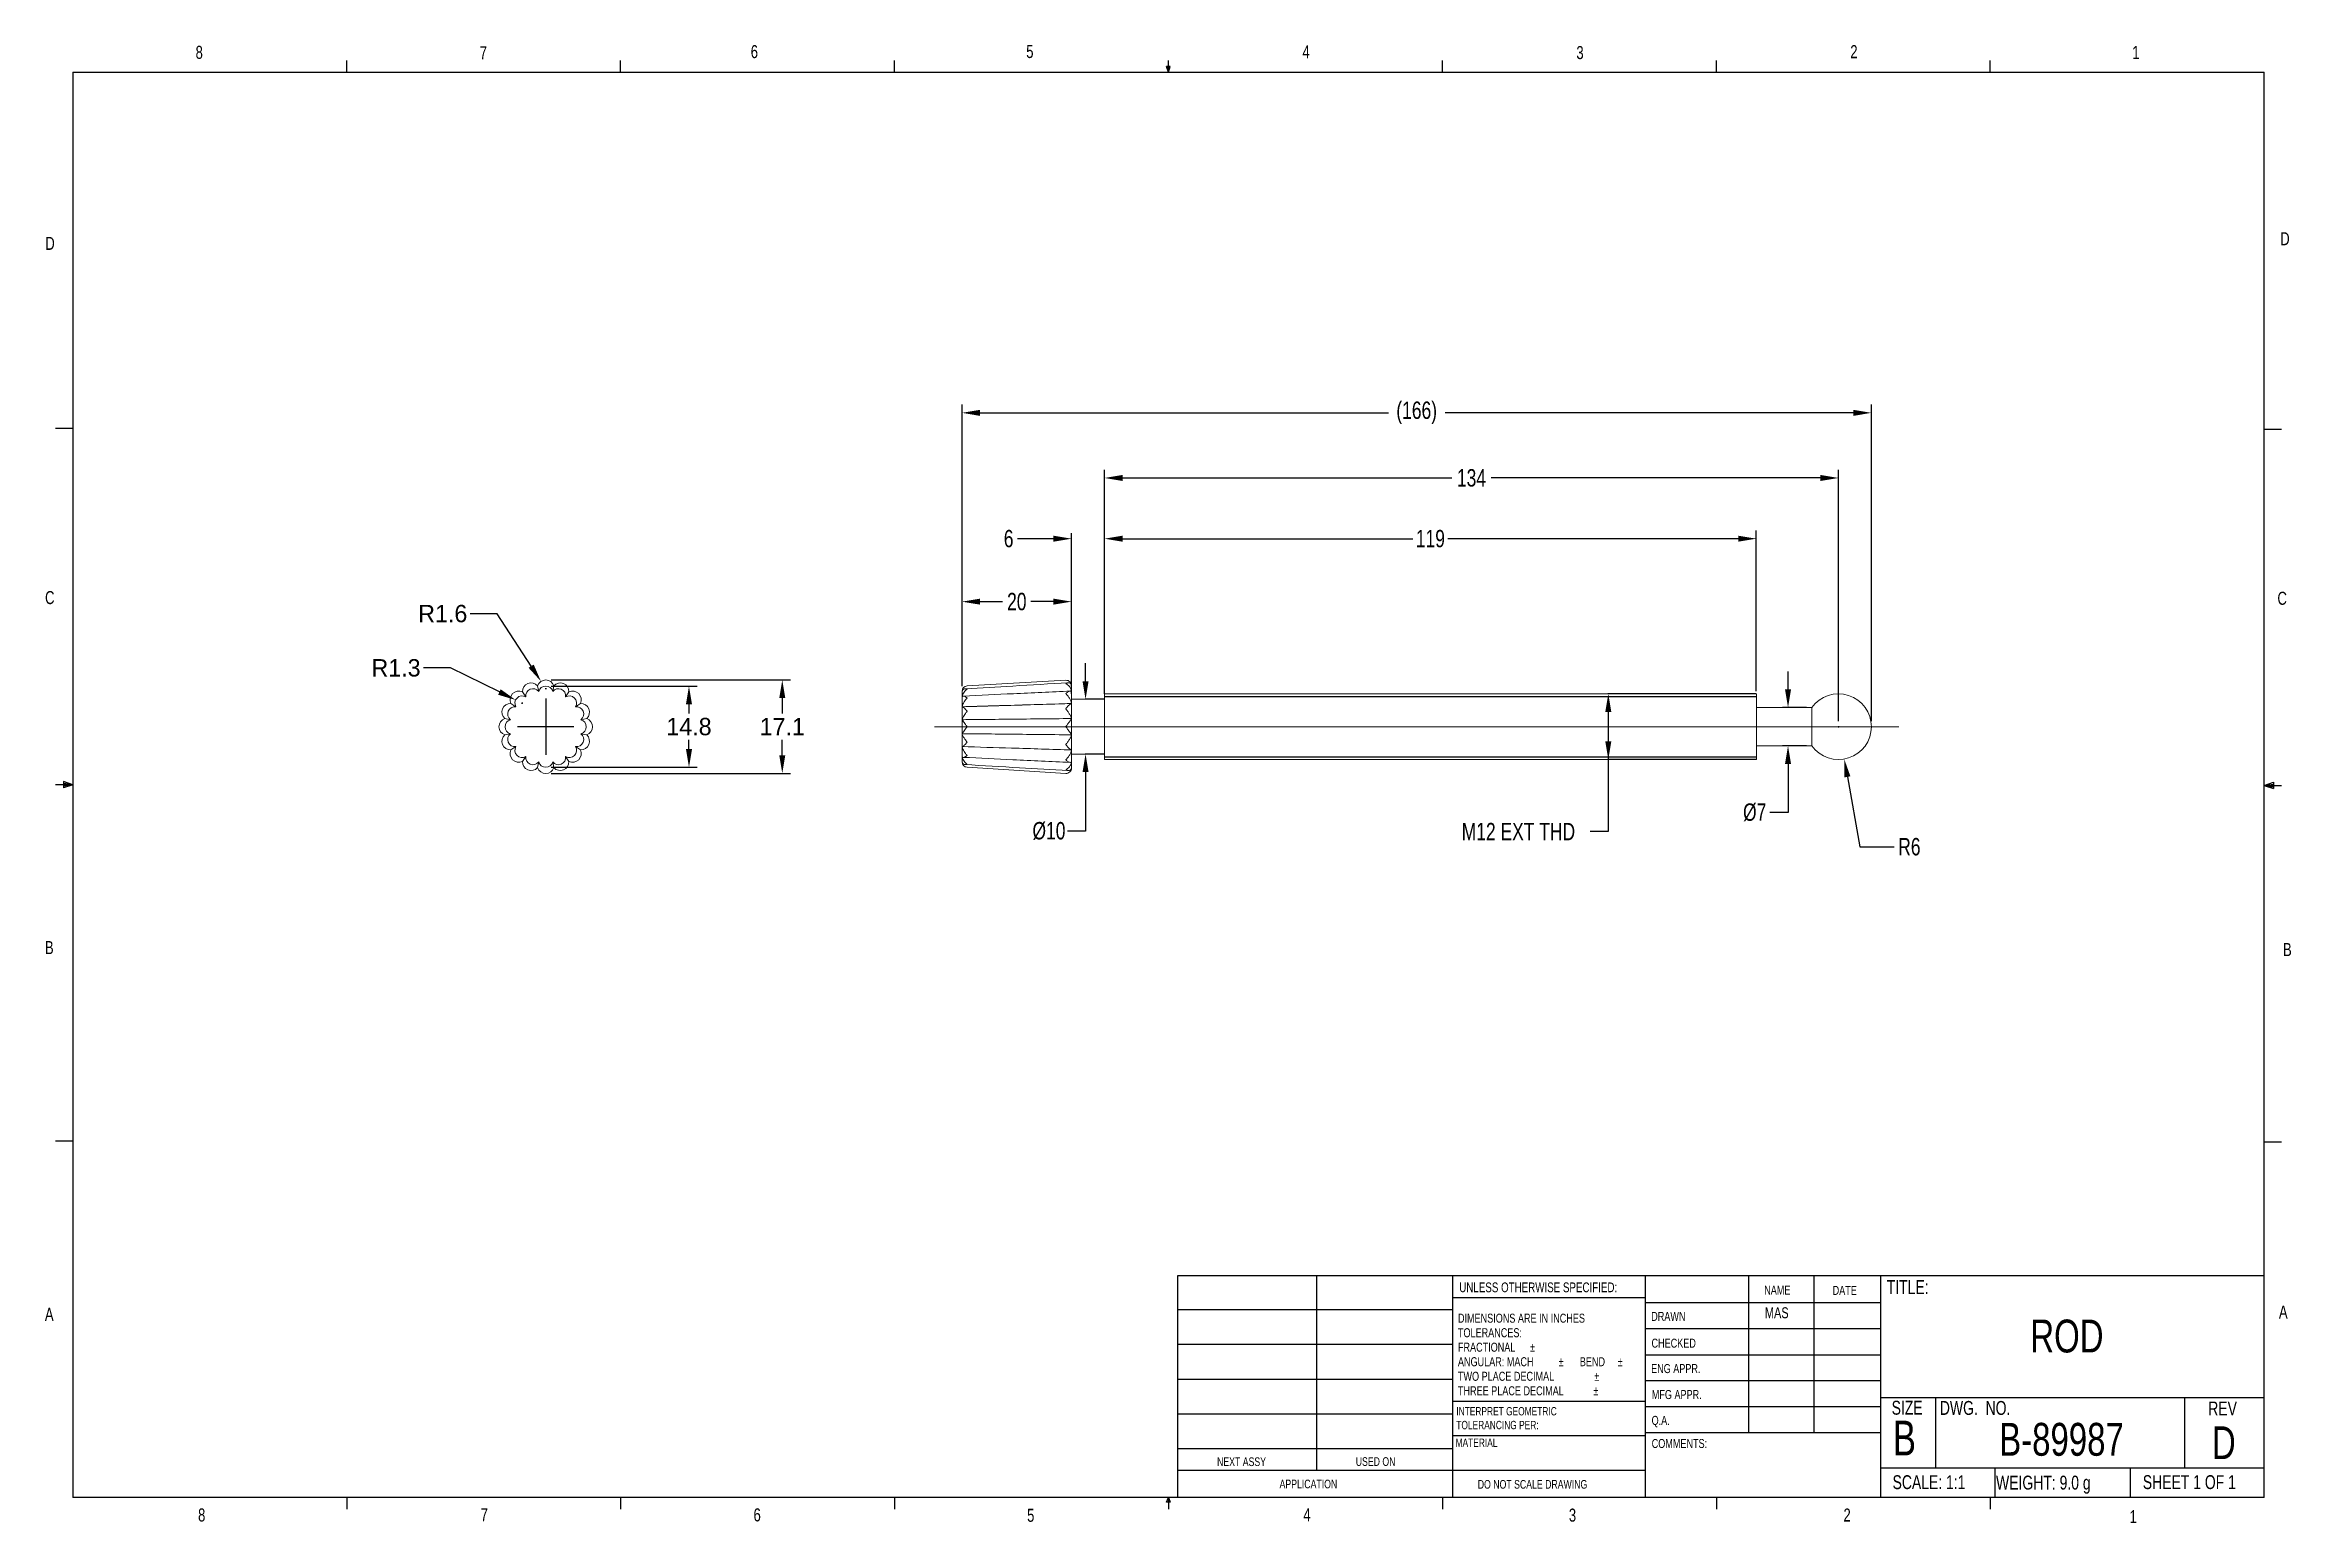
# Model space of a CAD drawing. Header units: millimetres. Extents: x 11 to 421, y 5 to 275.
import ezdxf
from ezdxf.enums import TextEntityAlignment as Align
from ezdxf.lldxf.tags import DXFTag

# ---------------------------------------------------------------- set-up
doc = ezdxf.new("R2010")
doc.units = ezdxf.units.MM
doc.header["$PDSIZE"] = -1
for name, color, linetype in [('CENTERLINE', 5, 'CENTER'), ('DIM', 2, 'Continuous'), ('TITLEBLOCK', 6, 'Continuous')]:
    doc.layers.add(name, color=color, linetype=linetype)
doc.layers.add('OBJECT', color=4, linetype='Continuous', lineweight=15)
doc.styles.add('SLDTEXTSTYLE0', font='TXT', dxfattribs={"width": 0.75})
tags = doc.linetypes.add('CENTER', pattern=[10.16, 6.35, -1.27, 1.27, -1.27]).pattern_tags.tags
tags[10:11] = [DXFTag(74, 4), DXFTag(75, 0), DXFTag(340, '0'), DXFTag(46, 1.0), DXFTag(50, 0.0), DXFTag(44, 0.0), DXFTag(45, 0.0)]
tags[8:9] = [DXFTag(74, 4), DXFTag(75, 0), DXFTag(340, '0'), DXFTag(46, 1.0), DXFTag(50, 0.0), DXFTag(44, 0.0), DXFTag(45, 0.0)]
tags[6:7] = [DXFTag(74, 4), DXFTag(75, 0), DXFTag(340, '0'), DXFTag(46, 1.0), DXFTag(50, 0.0), DXFTag(44, 0.0), DXFTag(45, 0.0)]
tags[4:5] = [DXFTag(74, 4), DXFTag(75, 0), DXFTag(340, '0'), DXFTag(46, 1.0), DXFTag(50, 0.0), DXFTag(44, 0.0), DXFTag(45, 0.0)]
tags = doc.linetypes.add('CENTERX2', pattern=[20.32, 12.7, -2.54, 2.54, -2.54]).pattern_tags.tags
tags[10:11] = [DXFTag(74, 4), DXFTag(75, 0), DXFTag(340, '0'), DXFTag(46, 1.0), DXFTag(50, 0.0), DXFTag(44, 0.0), DXFTag(45, 0.0)]
tags[8:9] = [DXFTag(74, 4), DXFTag(75, 0), DXFTag(340, '0'), DXFTag(46, 1.0), DXFTag(50, 0.0), DXFTag(44, 0.0), DXFTag(45, 0.0)]
tags[6:7] = [DXFTag(74, 4), DXFTag(75, 0), DXFTag(340, '0'), DXFTag(46, 1.0), DXFTag(50, 0.0), DXFTag(44, 0.0), DXFTag(45, 0.0)]
tags[4:5] = [DXFTag(74, 4), DXFTag(75, 0), DXFTag(340, '0'), DXFTag(46, 1.0), DXFTag(50, 0.0), DXFTag(44, 0.0), DXFTag(45, 0.0)]
tags = doc.linetypes.add('HIDDEN', pattern=[1.905, 1.27, -0.635]).pattern_tags.tags
tags[6:7] = [DXFTag(74, 4), DXFTag(75, 0), DXFTag(340, '0'), DXFTag(46, 1.0), DXFTag(50, 0.0), DXFTag(44, 0.0), DXFTag(45, 0.0)]
tags[4:5] = [DXFTag(74, 4), DXFTag(75, 0), DXFTag(340, '0'), DXFTag(46, 1.0), DXFTag(50, 0.0), DXFTag(44, 0.0), DXFTag(45, 0.0)]
doc.dimstyles.new('SLDDIMSTYLE0', dxfattribs={"dimtxt": 3.175, "dimasz": 3.302, "dimexe": 1.5, "dimexo": 1, "dimgap": 0.79375, "dimtad": 0, "dimtih": 1, "dimtoh": 1, "dimrnd": 1e-09, "dimzin": 12, "dimdsep": 46, "dimtxsty": 'SLDTEXTSTYLE0', "dimsah": 1, "dimcen": 0.09, "dimadec": 0, "dimazin": 0, "dimtfac": 1, "dimtofl": 0, "dimtmove": 0, "dimatfit": 3, "dimfxl": 1, "dimtolj": 1, "dimtzin": 12, "dimarcsym": 0})
doc.dimstyles.new('SLDDIMSTYLE2', dxfattribs={"dimtxt": 3.175, "dimasz": 3.302, "dimexe": 0, "dimexo": 0.0625, "dimgap": 0.79375, "dimtad": 0, "dimtih": 1, "dimtoh": 1, "dimrnd": 1e-09, "dimzin": 12, "dimdsep": 46, "dimtxsty": 'SLDTEXTSTYLE0', "dimsah": 1, "dimcen": 0.09, "dimadec": 0, "dimazin": 0, "dimtfac": 1, "dimtofl": 0, "dimtmove": 0, "dimatfit": 3, "dimfxl": 1, "dimtolj": 1, "dimtzin": 12, "dimarcsym": 0})

# ---------------------------------------------------------------- blocks, each defined once
blk = doc.blocks.new('TITLEBLOCK-B')
at = {"layer": 'TITLEBLOCK'}
for p, q in [((65.91, 270.31), (65.91, 272.46)), ((115.91, 270.31), (115.91, 272.46)), ((165.92, 270.31), (165.92, 272.46)), ((215.93, 270.31), (215.59, 271.37)), ((216.24, 271.37), (215.59, 271.37)), ((215.75, 271.37), (215.93, 270.31)), ((215.93, 270.31), (215.93, 272.46)), ((215.93, 270.31), (216.24, 271.37)), ((216.05, 271.37), (215.93, 270.31)), ((265.93, 270.31), (265.93, 272.46)), ((315.94, 270.31), (315.94, 272.46)), ((365.94, 270.31), (365.94, 272.46)), ((15.91, 270.31), (415.96, 270.31)), ((15.91, 270.31), (15.91, 9.96)), ((415.96, 9.96), (415.96, 270.31)), ((15.91, 205.22), (12.73, 205.22)), ((415.96, 205.11), (419.13, 205.11)), ((15.91, 140.13), (12.73, 140.13)), ((15.91, 140.13), (14.2, 140.74)), ((14.2, 140.74), (14.2, 139.56)), ((15.91, 140.13), (14.2, 140.36)), ((15.91, 140.13), (14.2, 139.56)), ((15.91, 140.13), (14.2, 139.87)), ((415.96, 140.02), (417.66, 140.63)), ((415.96, 140.02), (417.66, 140.25)), ((415.96, 140.02), (417.66, 139.45)), ((415.96, 140.02), (417.66, 139.76)), ((415.96, 140.02), (419.13, 140.02)), ((417.66, 140.63), (417.66, 139.45)), ((15.91, 75.05), (12.73, 75.05)), ((415.96, 74.94), (419.13, 74.94)), ((217.61, 50.53), (415.96, 50.53)), ((217.61, 9.96), (217.61, 50.53)), ((242.96, 50.53), (242.96, 14.94)), ((267.83, 9.96), (267.83, 50.53)), ((302.92, 50.53), (302.92, 9.96)), ((321.82, 50.33), (321.82, 21.75)), ((333.72, 50.33), (333.72, 21.75)), ((345.89, 50.53), (345.89, 9.96)), ((302.92, 46.41), (267.83, 46.41)), ((302.92, 45.57), (345.89, 45.57)), ((217.61, 44.28), (267.83, 44.28)), ((217.61, 37.93), (267.83, 37.93)), ((302.92, 40.8), (345.89, 40.8)), ((302.92, 36.04), (345.89, 36.04)), ((217.61, 31.58), (267.83, 31.58)), ((345.89, 31.28), (302.92, 31.28)), ((217.61, 25.23), (267.83, 25.23)), ((267.83, 27.52), (302.92, 27.52)), ((345.89, 26.52), (302.92, 26.52)), ((345.89, 28.24), (415.96, 28.24)), ((355.93, 28.24), (355.93, 15.37)), ((401.43, 28.24), (401.43, 15.37)), ((267.83, 21.3), (302.92, 21.3)), ((345.89, 21.75), (302.92, 21.75)), ((217.61, 18.88), (267.83, 18.88)), ((217.61, 14.94), (302.92, 14.94)), ((345.89, 15.37), (415.96, 15.37)), ((366.79, 15.37), (366.79, 9.96)), ((391.48, 15.37), (391.48, 9.96)), ((415.96, 9.96), (15.91, 9.96)), ((65.91, 9.96), (65.91, 7.8)), ((115.91, 9.96), (115.91, 7.8)), ((165.92, 9.96), (165.92, 7.8)), ((215.59, 9.08), (215.93, 9.96)), ((216.24, 9.08), (215.59, 9.08)), ((215.93, 9.96), (215.93, 7.8)), ((215.93, 9.96), (216.24, 9.08)), ((265.93, 9.96), (265.93, 7.8)), ((315.94, 9.96), (315.94, 7.8)), ((365.94, 9.96), (365.94, 7.8))]:
    blk.add_line(p, q, dxfattribs=at)
at = {"layer": 'TITLEBLOCK', "attachment_point": 1, "style": 'SLDTEXTSTYLE0'}
for s, insert, char_height in [('8', (38.33, 275.12), 2.38), ('7', (90.2, 275.05), 2.38), ('6', (139.67, 275.25), 2.38), ('5', (189.96, 275.27), 2.38), ('4', (240.39, 275.23), 2.38), ('3', (290.39, 275.07), 2.38), ('2', (340.39, 275.24), 2.38), ('1', (391.86, 275.08), 2.38), ('D', (10.89, 240.22), 2.38), ('D', (418.88, 241.07), 2.38), ('C', (10.85, 175.52), 2.38), ('C', (418.37, 175.39), 2.38), ('B', (10.83, 111.59), 2.38), ('B', (419.39, 111.23), 2.38), ('UNLESS OTHERWISE SPECIFIED:', (269.01, 49.23), 1.778), ('TITLE:', (347.05, 49.65), 2.54), ('NAME', (324.68, 48.66), 1.651), ('DATE', (337.17, 48.61), 1.651), ('A', (10.82, 44.6), 2.38), ('DIMENSIONS ARE IN INCHES', (268.77, 43.53), 1.651), ('DRAWN', (304.05, 43.86), 1.651), ('A', (418.64, 45.02), 2.38), ('TOLERANCES:', (268.77, 40.88), 1.651), ('FRACTIONAL', (268.77, 38.23), 1.651), ('%%p', (281.92, 38.23), 1.651), ('CHECKED', (304.11, 38.97), 1.651), ('ANGULAR: MACH', (268.77, 35.58), 1.651), ('TWO PLACE DECIMAL    ', (268.77, 32.92), 1.651), ('%%p', (287.15, 35.58), 1.651), ('     BEND ', (288.72, 35.58), 1.651), ('%%p', (297.93, 35.58), 1.651), ('ENG APPR.', (304.03, 34.33), 1.651), ('THREE PLACE DECIMAL  ', (268.77, 30.27), 1.651), ('%%p', (293.51, 30.27), 1.651), ('%%p', (293.65, 32.92), 1.651), ('MFG APPR.', (304.16, 29.58), 1.651), ('INTERPRET GEOMETRIC', (268.47, 26.47), 1.524), ('Q.A.', (304.12, 24.86), 1.651), ('SIZE', (347.94, 27.62), 2.54), ('DWG.  NO.', (356.74, 27.58), 2.54), ('REV', (405.74, 27.48), 2.54), ('MATERIAL', (268.34, 20.72), 1.524), ('TOLERANCING PER:', (268.47, 23.95), 1.524), ('COMMENTS:', (304.14, 20.64), 1.651), ('B', (348.14, 23.98), 6.35), ('NEXT ASSY', (224.8, 17.28), 1.587), ('USED ON', (250.11, 17.31), 1.587), ('APPLICATION', (236.21, 13.21), 1.5875), ('DO NOT SCALE DRAWING', (272.39, 13.15), 1.5875), ('SCALE: 1:1', (348.11, 14.02), 2.54), ('WEIGHT: 9.0 g', (367, 13.94), 2.54), ('SHEET 1 OF 1', (393.79, 14.03), 2.54), ('8', (38.78, 7.95), 2.38), ('7', (90.36, 7.96), 2.38), ('6', (140.18, 7.97), 2.38), ('5', (190.12, 7.89), 2.38), ('4', (240.54, 7.97), 2.38), ('3', (289.02, 7.92), 2.38), ('2', (339.15, 7.94), 2.38), ('1', (391.37, 7.65), 2.38)]:
    blk.add_mtext(s, dxfattribs=dict(at, insert=insert, char_height=char_height))
at = {"layer": 'TITLEBLOCK', "style": 'SLDTEXTSTYLE0', "width": 0.75}
for tag, height, p in [('DRAWN_BY', 2, (326.97, 43.7)), ('TITLE', 6, (379.94, 39.45)), ('DWG_NO', 6, (378.95, 20.58)), ('REV', 6, (408.58, 19.96))]:
    blk.add_attdef(tag, text='', height=height, dxfattribs=at).set_placement(p, align=Align.MIDDLE)
blk = doc.blocks.new('*D2')
at = {"color": 0, "linetype": 'ByBlock', "lineweight": -2}
for p, q in [((338.15, 150.75), (338.33, 150.75)), ((338.24, 150.84), (338.24, 150.66)), ((339.87, 141.59), (342.14, 128.81)), ((342.14, 128.81), (348.4, 128.81))]:
    blk.add_line(p, q, dxfattribs=at)
at = {"color": 0, "linetype": 'ByBlock'}
blk.add_solid([(339.29, 144.84), (339.33, 141.49), (340.41, 141.69)], dxfattribs=at)
at = {"layer": 'DEFPOINTS', "color": 0, "linetype": 'ByBlock'}
for p in [(338.24, 150.75), (339.29, 144.84)]:
    blk.add_point(p, dxfattribs=at)
at = {"color": 0, "linetype": 'ByBlock', "insert": (351.18, 128.81), "char_height": 3.175, "attachment_point": 5, "style": 'SLDTEXTSTYLE0'}
blk.add_mtext('R6', dxfattribs=at)
blk = doc.blocks.new('*D14')
at = {"color": 0, "linetype": 'ByBlock', "lineweight": -2}
for p, q in [((329.03, 157.55), (329.03, 160.85)), ((332.37, 154.25), (328.03, 154.25)), ((332.37, 147.25), (328.03, 147.25)), ((329.03, 143.95), (329.03, 135.09)), ((329.03, 135.09), (325.73, 135.09))]:
    blk.add_line(p, q, dxfattribs=at)
at = {"color": 0, "linetype": 'ByBlock'}
for points in [[(329.03, 154.25), (328.48, 157.55), (329.58, 157.55)], [(329.03, 147.25), (328.48, 143.95), (329.58, 143.95)]]:
    blk.add_solid(points, dxfattribs=at)
at = {"layer": 'DEFPOINTS', "color": 0, "linetype": 'ByBlock'}
for p in [(333.37, 154.25), (333.37, 147.25)]:
    blk.add_point(p, dxfattribs=at)
at = {"color": 0, "linetype": 'ByBlock', "insert": (322.94, 135.09), "char_height": 3.175, "attachment_point": 5, "style": 'SLDTEXTSTYLE0'}
blk.add_mtext('%%c7', dxfattribs=at)
blk = doc.blocks.new('*D12')
at = {"color": 0, "linetype": 'ByBlock', "lineweight": -2}
for p, q in [((323.18, 156.75), (296.16, 156.75)), ((296.22, 153.45), (296.22, 148.05)), ((296.22, 148.05), (296.22, 131.59)), ((323.18, 144.75), (296.16, 144.75)), ((296.22, 131.59), (292.92, 131.59))]:
    blk.add_line(p, q, dxfattribs=at)
at = {"color": 0, "linetype": 'ByBlock'}
for points in [[(296.22, 156.75), (295.67, 153.45), (296.77, 153.45)], [(296.22, 144.75), (295.67, 148.05), (296.77, 148.05)]]:
    blk.add_solid(points, dxfattribs=at)
at = {"layer": 'DEFPOINTS', "color": 0, "linetype": 'ByBlock'}
for p in [(323.24, 156.75), (323.24, 144.75)]:
    blk.add_point(p, dxfattribs=at)
at = {"color": 0, "linetype": 'ByBlock', "insert": (279.81, 131.59), "char_height": 3.175, "attachment_point": 5, "style": 'SLDTEXTSTYLE0'}
blk.add_mtext('M12 EXT THD', dxfattribs=at)
blk = doc.blocks.new('*D3')
at = {"color": 0, "linetype": 'ByBlock', "lineweight": -2}
for p, q in [((178.24, 158.16), (178.24, 209.58)), ((344.24, 151.75), (344.24, 209.58)), ((181.55, 208.08), (256.08, 208.08)), ((340.94, 208.08), (266.41, 208.08))]:
    blk.add_line(p, q, dxfattribs=at)
at = {"color": 0, "linetype": 'ByBlock'}
for points in [[(178.24, 208.08), (181.55, 207.52), (181.55, 208.63)], [(344.24, 208.08), (340.94, 207.52), (340.94, 208.63)]]:
    blk.add_solid(points, dxfattribs=at)
at = {"layer": 'DEFPOINTS', "color": 0, "linetype": 'ByBlock'}
for p in [(178.24, 157.16), (344.24, 150.75)]:
    blk.add_point(p, dxfattribs=at)
at = {"color": 0, "linetype": 'ByBlock', "insert": (261.24, 208.08), "char_height": 3.175, "attachment_point": 5, "style": 'SLDTEXTSTYLE0'}
blk.add_mtext('(166)', dxfattribs=at)
blk = doc.blocks.new('*D13')
at = {"color": 0, "linetype": 'ByBlock', "lineweight": -2}
for p, q in [((200.79, 159.05), (200.79, 162.35)), ((204.18, 155.75), (200.73, 155.75)), ((204.18, 145.75), (200.73, 145.75)), ((200.79, 142.45), (200.79, 131.69)), ((200.79, 131.69), (197.49, 131.69))]:
    blk.add_line(p, q, dxfattribs=at)
at = {"color": 0, "linetype": 'ByBlock'}
for points in [[(200.79, 155.75), (201.34, 159.05), (200.24, 159.05)], [(200.79, 145.75), (201.34, 142.45), (200.24, 142.45)]]:
    blk.add_solid(points, dxfattribs=at)
at = {"layer": 'DEFPOINTS', "color": 0, "linetype": 'ByBlock'}
for p in [(204.24, 155.75), (204.24, 145.75)]:
    blk.add_point(p, dxfattribs=at)
at = {"color": 0, "linetype": 'ByBlock', "insert": (194.11, 131.69), "char_height": 3.175, "attachment_point": 5, "style": 'SLDTEXTSTYLE0'}
blk.add_mtext('%%c10', dxfattribs=at)
blk = doc.blocks.new('*D4')
at = {"color": 0, "linetype": 'ByBlock', "lineweight": -2}
for p, q in [((178.24, 158.16), (178.24, 175.09)), ((181.55, 173.59), (185.66, 173.59)), ((194.94, 173.59), (190.82, 173.59)), ((198.24, 159.28), (198.24, 175.09))]:
    blk.add_line(p, q, dxfattribs=at)
at = {"color": 0, "linetype": 'ByBlock'}
for points in [[(178.24, 173.59), (181.55, 174.14), (181.55, 173.04)], [(198.24, 173.59), (194.94, 174.14), (194.94, 173.04)]]:
    blk.add_solid(points, dxfattribs=at)
at = {"layer": 'DEFPOINTS', "color": 0, "linetype": 'ByBlock'}
for p in [(178.24, 157.16), (198.24, 158.28)]:
    blk.add_point(p, dxfattribs=at)
at = {"color": 0, "linetype": 'ByBlock', "insert": (188.24, 173.59), "char_height": 3.175, "attachment_point": 5, "style": 'SLDTEXTSTYLE0'}
blk.add_mtext('20', dxfattribs=at)
blk = doc.blocks.new('*D5')
at = {"color": 0, "linetype": 'ByBlock', "lineweight": -2}
for p, q in [((191.64, 185.09), (188.34, 185.09)), ((194.94, 185.09), (191.64, 185.09)), ((198.24, 156.75), (198.24, 186.09)), ((204.24, 156.75), (204.24, 186.09)), ((207.55, 185.09), (210.85, 185.09))]:
    blk.add_line(p, q, dxfattribs=at)
at = {"color": 0, "linetype": 'ByBlock'}
for points in [[(198.24, 185.09), (194.94, 185.64), (194.94, 184.54)], [(204.24, 185.09), (207.55, 185.64), (207.55, 184.54)]]:
    blk.add_solid(points, dxfattribs=at)
at = {"layer": 'DEFPOINTS', "color": 0, "linetype": 'ByBlock'}
for p in [(198.24, 155.75), (204.24, 155.75)]:
    blk.add_point(p, dxfattribs=at)
at = {"color": 0, "linetype": 'ByBlock', "insert": (186.75, 185.09), "char_height": 3.17, "attachment_point": 5, "style": 'SLDTEXTSTYLE0'}
blk.add_mtext('6', dxfattribs=at)
blk = doc.blocks.new('*D6')
at = {"color": 0, "linetype": 'ByBlock', "lineweight": -2}
for p, q in [((204.24, 157.25), (204.24, 186.59)), ((207.55, 185.09), (260.56, 185.09)), ((319.94, 185.09), (266.93, 185.09)), ((323.24, 157.25), (323.24, 186.59))]:
    blk.add_line(p, q, dxfattribs=at)
at = {"color": 0, "linetype": 'ByBlock'}
for points in [[(204.24, 185.09), (207.55, 184.54), (207.55, 185.64)], [(323.24, 185.09), (319.94, 184.54), (319.94, 185.64)]]:
    blk.add_solid(points, dxfattribs=at)
at = {"layer": 'DEFPOINTS', "color": 0, "linetype": 'ByBlock'}
for p in [(204.24, 156.25), (323.24, 156.25)]:
    blk.add_point(p, dxfattribs=at)
at = {"color": 0, "linetype": 'ByBlock', "insert": (263.74, 185.09), "char_height": 3.175, "attachment_point": 5, "style": 'SLDTEXTSTYLE0'}
blk.add_mtext('119', dxfattribs=at)
blk = doc.blocks.new('*D7')
at = {"color": 0, "linetype": 'ByBlock', "lineweight": -2}
for p, q in [((204.24, 157.75), (204.24, 197.68)), ((338.24, 151.75), (338.24, 197.68)), ((207.55, 196.18), (267.66, 196.18)), ((334.94, 196.18), (274.82, 196.18))]:
    blk.add_line(p, q, dxfattribs=at)
at = {"color": 0, "linetype": 'ByBlock'}
for points in [[(204.24, 196.18), (207.55, 195.63), (207.55, 196.73)], [(338.24, 196.18), (334.94, 195.63), (334.94, 196.73)]]:
    blk.add_solid(points, dxfattribs=at)
at = {"layer": 'DEFPOINTS', "color": 0, "linetype": 'ByBlock'}
for p in [(204.24, 156.75), (338.24, 150.75)]:
    blk.add_point(p, dxfattribs=at)
at = {"color": 0, "linetype": 'ByBlock', "insert": (271.24, 196.18), "char_height": 3.175, "attachment_point": 5, "style": 'SLDTEXTSTYLE0'}
blk.add_mtext('134', dxfattribs=at)
blk = doc.blocks.new('*D8')
at = {"color": 0, "linetype": 'ByBlock', "lineweight": -2}
for p, q in [((103.24, 158.15), (129.9, 158.15)), ((128.4, 154.85), (128.4, 153.13)), ((128.4, 146.65), (128.4, 148.37)), ((103.24, 143.34), (129.9, 143.34))]:
    blk.add_line(p, q, dxfattribs=at)
at = {"color": 0, "linetype": 'ByBlock'}
for points in [[(128.4, 158.15), (127.85, 154.85), (128.95, 154.85)], [(128.4, 143.34), (127.85, 146.65), (128.95, 146.65)]]:
    blk.add_solid(points, dxfattribs=at)
at = {"layer": 'DEFPOINTS', "color": 0, "linetype": 'ByBlock'}
for p in [(102.24, 158.15), (102.24, 143.34)]:
    blk.add_point(p, dxfattribs=at)
at = {"color": 0, "linetype": 'ByBlock', "insert": (128.4, 150.75), "char_height": 3.175, "attachment_point": 5}
blk.add_mtext('14.8', dxfattribs=at)
blk = doc.blocks.new('*D9')
at = {"color": 0, "linetype": 'ByBlock', "lineweight": -2}
for p, q in [((103.24, 159.28), (146.93, 159.28)), ((145.43, 155.98), (145.43, 153.13)), ((145.43, 145.52), (145.43, 148.37)), ((103.24, 142.21), (146.93, 142.21))]:
    blk.add_line(p, q, dxfattribs=at)
at = {"color": 0, "linetype": 'ByBlock'}
for points in [[(145.43, 159.28), (144.88, 155.98), (145.98, 155.98)], [(145.43, 142.21), (144.88, 145.52), (145.98, 145.52)]]:
    blk.add_solid(points, dxfattribs=at)
at = {"layer": 'DEFPOINTS', "color": 0, "linetype": 'ByBlock'}
for p in [(102.24, 159.28), (102.24, 142.21)]:
    blk.add_point(p, dxfattribs=at)
at = {"color": 0, "linetype": 'ByBlock', "insert": (145.43, 150.75), "char_height": 3.175, "attachment_point": 5}
blk.add_mtext('17.1', dxfattribs=at)
blk = doc.blocks.new('*D10')
at = {"color": 0, "linetype": 'ByBlock', "lineweight": -2}
for p, q in [((93.37, 171.39), (88.48, 171.39)), ((99.59, 161.8), (93.37, 171.39)), ((102.15, 157.7), (102.33, 157.7)), ((102.24, 157.79), (102.24, 157.61))]:
    blk.add_line(p, q, dxfattribs=at)
at = {"color": 0, "linetype": 'ByBlock'}
blk.add_solid([(101.38, 159.03), (100.05, 162.1), (99.12, 161.5)], dxfattribs=at)
at = {"layer": 'DEFPOINTS', "color": 0, "linetype": 'ByBlock'}
for p in [(101.38, 159.03), (102.24, 157.7)]:
    blk.add_point(p, dxfattribs=at)
at = {"color": 0, "linetype": 'ByBlock', "insert": (83.45, 171.39), "char_height": 3.175, "attachment_point": 5}
blk.add_mtext('R1.6', dxfattribs=at)
blk = doc.blocks.new('*D11')
at = {"color": 0, "linetype": 'ByBlock', "lineweight": -2}
for p, q in [((84.85, 161.48), (79.96, 161.48)), ((93.79, 157.09), (84.85, 161.48)), ((97.85, 155.05), (98.03, 155.05)), ((97.94, 155.14), (97.94, 154.96))]:
    blk.add_line(p, q, dxfattribs=at)
at = {"color": 0, "linetype": 'ByBlock'}
blk.add_solid([(96.75, 155.63), (94.03, 157.58), (93.55, 156.59)], dxfattribs=at)
at = {"layer": 'DEFPOINTS', "color": 0, "linetype": 'ByBlock'}
for p in [(96.75, 155.63), (97.94, 155.05)]:
    blk.add_point(p, dxfattribs=at)
at = {"color": 0, "linetype": 'ByBlock', "insert": (74.92, 161.48), "char_height": 3.175, "attachment_point": 5}
blk.add_mtext('R1.3', dxfattribs=at)

msp = doc.modelspace()

# ---------------------------------------------------------------- linework, layer by layer
at = {"color": 0, "lineweight": -2}
for p, q in [((102.151, 157.704), (102.331, 157.704)), ((102.241, 157.794), (102.241, 157.614))]:
    msp.add_line(p, q, dxfattribs=at)
at = {"layer": 'CENTERLINE'}
for p, q in [((102.24, 155.871), (102.24, 145.626)), ((107.363, 150.748), (97.118, 150.748))]:
    msp.add_line(p, q, dxfattribs=at)
at = {"layer": 'CENTERLINE', "linetype": 'CENTERX2', "lineweight": 0}
msp.add_line((173.244, 150.748), (349.244, 150.748), dxfattribs=at)
at = {"layer": 'CENTERLINE'}
msp.add_point((102.24, 150.748), dxfattribs=at)
at = {"layer": 'DIM', "linetype": 'HIDDEN'}
for p, q in [((204.244, 156.248), (323.244, 156.248)), ((204.244, 145.248), (323.244, 145.248))]:
    msp.add_line(p, q, dxfattribs=at)
at = {"layer": 'OBJECT', "linetype": 'CENTER'}
for p, q in [((98.598, 156.201), (98.003, 157.091)), ((100.752, 158.229), (100.961, 157.18)), ((103.729, 158.229), (103.52, 157.18)), ((106.478, 157.09), (105.884, 156.2)), ((95.809, 152.028), (94.759, 152.237)), ((96.788, 154.392), (95.898, 154.986)), ((108.583, 154.986), (107.693, 154.391)), ((109.722, 152.236), (108.672, 152.027)), ((95.809, 149.469), (94.759, 149.26)), ((109.722, 149.26), (108.672, 149.469)), ((96.788, 147.106), (95.898, 146.511)), ((98.597, 145.296), (98.003, 144.406)), ((100.961, 144.317), (100.752, 143.267)), ((103.728, 143.267), (103.519, 144.317)), ((106.478, 144.406), (105.883, 145.296)), ((108.583, 146.511), (107.692, 147.105))]:
    msp.add_line(p, q, dxfattribs=at)
at = {"layer": 'OBJECT'}
for p, q in [((178.244, 157.158), (178.244, 157.211)), ((178.244, 150.748), (178.244, 157.158)), ((179.185, 158.209), (197.188, 159.223)), ((198.244, 150.748), (198.244, 158.224)), ((204.244, 144.748), (204.244, 156.748)), ((323.244, 144.748), (323.244, 156.748)), ((333.371, 147.248), (333.371, 154.248)), ((178.244, 144.338), (178.244, 150.748)), ((198.244, 143.219), (198.244, 150.748)), ((197.182, 142.221), (179.182, 143.34))]:
    msp.add_line(p, q, dxfattribs=at)
for centre, radius, start, end in [((97.322, 155.667), 1.578, 64.43577, 205.56246), ((97.943, 155.046), 1.327, 60.43306, 209.56279), ((99.579, 157.175), 1.578, 41.93577, 183.06246), ((99.915, 156.364), 1.327, 37.93306, 187.06279), ((102.241, 157.704), 1.578, 19.43577, 160.56246), ((102.241, 156.826), 1.327, 15.43306, 164.56279), ((104.567, 156.364), 1.327, 352.93306, 142.06279), ((104.903, 157.175), 1.578, 356.93577, 138.06246), ((106.538, 155.046), 1.327, 330.43306, 119.56279), ((107.159, 155.667), 1.578, 334.43577, 115.56246), ((179.244, 157.211), 1, 93.40307, 180), ((197.244, 158.224), 1, 0, 93.22213), ((338.244, 150.748), 6, 360, 144.31467), ((95.284, 150.748), 1.578, 109.43577, 250.56246), ((95.814, 153.41), 1.578, 86.93577, 228.06246), ((96.162, 150.749), 1.327, 105.43306, 254.56279), ((96.625, 153.075), 1.327, 82.93306, 232.06279), ((107.856, 153.074), 1.327, 307.93306, 97.06279), ((108.667, 153.41), 1.578, 311.93577, 93.06246), ((108.318, 150.748), 1.327, 285.43306, 74.56279), ((109.196, 150.748), 1.578, 289.43577, 70.56246), ((95.814, 148.087), 1.578, 131.93577, 273.06246), ((96.625, 148.423), 1.327, 127.93306, 277.06279), ((107.856, 148.422), 1.327, 262.93306, 52.06279), ((108.667, 148.086), 1.578, 266.93577, 48.06246), ((338.244, 150.748), 6, 215.68533, 360), ((97.322, 145.83), 1.578, 154.43577, 295.56246), ((97.943, 146.451), 1.327, 150.43306, 299.56279), ((99.578, 144.322), 1.578, 176.93577, 318.06246), ((99.914, 145.133), 1.327, 172.93306, 322.06279), ((102.24, 144.67), 1.327, 195.43306, 344.56279), ((104.566, 145.133), 1.327, 217.93306, 7.06279), ((104.902, 144.322), 1.578, 221.93577, 3.06246), ((106.538, 146.45), 1.327, 240.43306, 29.56279), ((107.159, 145.83), 1.578, 244.43577, 25.56246), ((179.244, 144.338), 1, 180, 266.44179), ((102.24, 143.792), 1.578, 199.43577, 340.56246), ((197.244, 143.219), 1, 266.44179, 360)]:
    msp.add_arc(centre, radius, start, end, dxfattribs=at)
for points, knots in [([(178.255, 157.18), (178.276, 157.302), (178.326, 157.404), (178.453, 157.555), (178.531, 157.607), (178.701, 157.67), (178.794, 157.679), (178.936, 157.666), (178.985, 157.658), (179.059, 157.638), (179.084, 157.63), (179.122, 157.616), (179.134, 157.612), (179.152, 157.604), (179.158, 157.601), (179.169, 157.595), (179.173, 157.592), (179.162, 157.58), (179.147, 157.573), (179.123, 157.558), (179.111, 157.55), (179.074, 157.525), (179.049, 157.508), (178.976, 157.454), (178.928, 157.414), (178.786, 157.282), (178.694, 157.178), (178.528, 156.944), (178.45, 156.81), (178.325, 156.521), (178.276, 156.362), (178.255, 156.2)], [0, 0, 0, 0, 0.125, 0.125, 0.25, 0.25, 0.375, 0.375, 0.4375, 0.4375, 0.46875, 0.46875, 0.484375, 0.484375, 0.4921875, 0.4921875, 0.5, 0.5, 0.515625, 0.515625, 0.53125, 0.53125, 0.5625, 0.5625, 0.625, 0.625, 0.75, 0.75, 0.875, 0.875, 1, 1, 1, 1]), ([(178.255, 156.2), (178.276, 156.273), (178.325, 156.319), (178.453, 156.358), (178.53, 156.354), (178.7, 156.308), (178.792, 156.264), (178.934, 156.177), (178.983, 156.144), (179.057, 156.089), (179.081, 156.07), (179.119, 156.039), (179.131, 156.029), (179.149, 156.013), (179.155, 156.007), (179.166, 155.995), (179.171, 155.989), (179.166, 155.974), (179.16, 155.968), (179.148, 155.955), (179.142, 155.949), (179.124, 155.93), (179.112, 155.917), (179.075, 155.878), (179.05, 155.852), (178.977, 155.77), (178.928, 155.714), (178.788, 155.536), (178.697, 155.408), (178.528, 155.132), (178.451, 154.989), (178.325, 154.688), (178.276, 154.537), (178.255, 154.391)], [0, 0, 0, 0, 0.125, 0.125, 0.25, 0.25, 0.375, 0.375, 0.4375, 0.4375, 0.46875, 0.46875, 0.484375, 0.484375, 0.4921875, 0.4921875, 0.5, 0.5, 0.5078125, 0.5078125, 0.515625, 0.515625, 0.53125, 0.53125, 0.5625, 0.5625, 0.625, 0.625, 0.75, 0.75, 0.875, 0.875, 1, 1, 1, 1]), ([(197.995, 157.27), (194.537, 157.104), (188.029, 156.792), (181.521, 156.492), (178.47, 156.351)], [0, 0, 0, 0, 0.5313599, 1, 1, 1, 1]), ([(197.607, 158.772), (194.249, 158.573), (187.98, 158.202), (181.71, 157.841), (178.798, 157.673)], [0, 0, 0, 0, 0.5355856, 1, 1, 1, 1]), ([(198.24, 157.09), (198.224, 157.275), (198.169, 157.459), (198.022, 157.793), (197.931, 157.942), (197.734, 158.204), (197.628, 158.315), (197.466, 158.453), (197.411, 158.495), (197.328, 158.55), (197.3, 158.567), (197.259, 158.59), (197.245, 158.598), (197.225, 158.609), (197.218, 158.612), (197.205, 158.62), (197.198, 158.623), (197.193, 158.632), (197.199, 158.636), (197.211, 158.645), (197.218, 158.648), (197.238, 158.66), (197.252, 158.667), (197.293, 158.687), (197.321, 158.7), (197.404, 158.732), (197.459, 158.749), (197.622, 158.781), (197.73, 158.778), (197.927, 158.722), (198.02, 158.668), (198.167, 158.495), (198.224, 158.377), (198.24, 158.229)], [0, 0, 0, 0, 0.125, 0.125, 0.25, 0.25, 0.375, 0.375, 0.4375, 0.4375, 0.46875, 0.46875, 0.484375, 0.484375, 0.4921875, 0.4921875, 0.5, 0.5, 0.5078125, 0.5078125, 0.515625, 0.515625, 0.53125, 0.53125, 0.5625, 0.5625, 0.625, 0.625, 0.75, 0.75, 0.875, 0.875, 1, 1, 1, 1]), ([(198.24, 154.986), (198.224, 155.148), (198.17, 155.322), (198.025, 155.662), (197.935, 155.826), (197.74, 156.135), (197.635, 156.278), (197.475, 156.474), (197.421, 156.536), (197.339, 156.625), (197.311, 156.654), (197.27, 156.695), (197.257, 156.709), (197.229, 156.736), (197.215, 156.749), (197.199, 156.77), (197.194, 156.779), (197.202, 156.795), (197.209, 156.803), (197.228, 156.824), (197.242, 156.838), (197.284, 156.878), (197.312, 156.904), (197.395, 156.978), (197.45, 157.022), (197.614, 157.14), (197.723, 157.199), (197.874, 157.252), (197.922, 157.263), (198.012, 157.273), (198.054, 157.27), (198.167, 157.237), (198.223, 157.181), (198.24, 157.09)], [0, 0, 0, 0, 0.125, 0.125, 0.25, 0.25, 0.375, 0.375, 0.4375, 0.4375, 0.46875, 0.46875, 0.484375, 0.484375, 0.5, 0.5, 0.5078125, 0.5078125, 0.515625, 0.515625, 0.53125, 0.53125, 0.5625, 0.5625, 0.625, 0.625, 0.75, 0.75, 0.8125, 0.8125, 0.875, 0.875, 1, 1, 1, 1]), ([(198.146, 154.977), (195.162, 154.888), (188.529, 154.689), (181.894, 154.498), (178.244, 154.393)], [0, 0, 0, 0, 0.4497936, 1, 1, 1, 1]), ([(178.255, 154.391), (179.149, 154.417), (180.044, 154.442), (180.938, 154.468), (182.734, 154.52), (184.53, 154.572), (186.326, 154.625), (188.3, 154.683), (190.274, 154.743), (192.247, 154.802), (194.22, 154.862), (196.193, 154.923), (198.166, 154.984), (198.175, 154.984), (198.184, 154.984), (198.193, 154.985)], [0.00001098, 0.00001098, 0.00001098, 0.00001098, 0.002697669, 0.002697669, 0.002697669, 0.00809301, 0.00809301, 0.00809301, 0.014022868, 0.014022868, 0.014022868, 0.019950833, 0.019950833, 0.019950833, 0.019977944, 0.019977944, 0.019977944, 0.019977944]), ([(178.255, 154.391), (178.276, 154.403), (178.325, 154.386), (178.452, 154.307), (178.53, 154.248), (178.7, 154.1), (178.791, 154.009), (178.934, 153.861), (178.982, 153.809), (179.056, 153.727), (179.081, 153.699), (179.118, 153.656), (179.13, 153.641), (179.148, 153.619), (179.154, 153.611), (179.164, 153.595), (179.168, 153.586), (179.161, 153.558), (179.146, 153.543), (179.122, 153.511), (179.11, 153.495), (179.073, 153.448), (179.049, 153.416), (178.975, 153.32), (178.927, 153.255), (178.785, 153.057), (178.695, 152.923), (178.527, 152.651), (178.45, 152.516), (178.324, 152.256), (178.276, 152.134), (178.255, 152.027)], [0, 0, 0, 0, 0.125, 0.125, 0.25, 0.25, 0.375, 0.375, 0.4375, 0.4375, 0.46875, 0.46875, 0.484375, 0.484375, 0.4921875, 0.4921875, 0.5, 0.5, 0.515625, 0.515625, 0.53125, 0.53125, 0.5625, 0.5625, 0.625, 0.625, 0.75, 0.75, 0.875, 0.875, 1, 1, 1, 1]), ([(178.255, 152.027), (179.149, 152.036), (180.044, 152.045), (180.938, 152.054), (182.734, 152.072), (184.53, 152.091), (186.326, 152.109), (188.3, 152.13), (190.274, 152.151), (192.247, 152.172), (194.22, 152.193), (196.193, 152.214), (198.166, 152.236), (198.191, 152.236), (198.215, 152.236), (198.24, 152.236)], [0.000010973, 0.000010973, 0.000010973, 0.000010973, 0.002697669, 0.002697669, 0.002697669, 0.00809301, 0.00809301, 0.00809301, 0.014022868, 0.014022868, 0.014022868, 0.019950833, 0.019950833, 0.019950833, 0.020024179, 0.020024179, 0.020024179, 0.020024179]), ([(178.255, 152.027), (178.276, 151.977), (178.325, 151.9), (178.452, 151.715), (178.53, 151.61), (178.699, 151.382), (178.791, 151.259), (178.933, 151.072), (178.981, 151.009), (179.055, 150.912), (179.08, 150.88), (179.117, 150.83), (179.129, 150.814), (179.152, 150.78), (179.167, 150.761), (179.159, 150.721), (179.145, 150.705), (179.121, 150.672), (179.109, 150.656), (179.072, 150.607), (179.048, 150.575), (178.975, 150.479), (178.927, 150.416), (178.786, 150.23), (178.694, 150.108), (178.527, 149.883), (178.45, 149.778), (178.325, 149.596), (178.276, 149.52), (178.255, 149.469)], [0, 0, 0, 0, 0.125, 0.125, 0.25, 0.25, 0.375, 0.375, 0.4375, 0.4375, 0.46875, 0.46875, 0.484375, 0.484375, 0.5, 0.5, 0.515625, 0.515625, 0.53125, 0.53125, 0.5625, 0.5625, 0.625, 0.625, 0.75, 0.75, 0.875, 0.875, 1, 1, 1, 1]), ([(198.24, 149.26), (198.224, 149.313), (198.168, 149.399), (198.019, 149.612), (197.928, 149.736), (197.728, 150.005), (197.622, 150.149), (197.458, 150.37), (197.403, 150.446), (197.319, 150.56), (197.292, 150.598), (197.25, 150.656), (197.237, 150.675), (197.211, 150.715), (197.196, 150.738), (197.211, 150.783), (197.226, 150.802), (197.252, 150.84), (197.266, 150.859), (197.307, 150.916), (197.334, 150.954), (197.416, 151.067), (197.47, 151.141), (197.63, 151.36), (197.736, 151.501), (197.884, 151.7), (197.93, 151.764), (198.018, 151.884), (198.059, 151.942), (198.169, 152.098), (198.224, 152.183), (198.24, 152.236)], [0, 0, 0, 0, 0.125, 0.125, 0.25, 0.25, 0.375, 0.375, 0.4375, 0.4375, 0.46875, 0.46875, 0.484375, 0.484375, 0.5, 0.5, 0.515625, 0.515625, 0.53125, 0.53125, 0.5625, 0.5625, 0.625, 0.625, 0.75, 0.75, 0.8125, 0.8125, 0.875, 0.875, 1, 1, 1, 1]), ([(198.24, 152.236), (198.224, 152.354), (198.168, 152.496), (198.02, 152.797), (197.929, 152.953), (197.73, 153.267), (197.624, 153.423), (197.461, 153.649), (197.406, 153.723), (197.323, 153.833), (197.295, 153.869), (197.254, 153.923), (197.24, 153.941), (197.22, 153.968), (197.214, 153.977), (197.202, 153.996), (197.197, 154.006), (197.202, 154.028), (197.208, 154.038), (197.22, 154.056), (197.227, 154.065), (197.247, 154.092), (197.26, 154.11), (197.301, 154.162), (197.329, 154.196), (197.411, 154.296), (197.466, 154.36), (197.628, 154.541), (197.733, 154.647), (197.931, 154.828), (198.021, 154.9), (198.132, 154.967), (198.164, 154.982), (198.214, 154.996), (198.232, 154.996), (198.24, 154.986)], [0, 0, 0, 0, 0.125, 0.125, 0.25, 0.25, 0.375, 0.375, 0.4375, 0.4375, 0.46875, 0.46875, 0.484375, 0.484375, 0.4921875, 0.4921875, 0.5, 0.5, 0.5078125, 0.5078125, 0.515625, 0.515625, 0.53125, 0.53125, 0.5625, 0.5625, 0.625, 0.625, 0.75, 0.75, 0.875, 0.875, 0.9375, 0.9375, 1, 1, 1, 1]), ([(178.255, 149.469), (179.149, 149.46), (180.044, 149.451), (180.938, 149.442), (182.734, 149.424), (184.53, 149.405), (186.326, 149.387), (188.3, 149.366), (190.274, 149.345), (192.247, 149.324), (194.22, 149.304), (196.193, 149.282), (198.166, 149.261), (198.191, 149.261), (198.215, 149.26), (198.24, 149.26)], [0.000010965, 0.000010965, 0.000010965, 0.000010965, 0.002697669, 0.002697669, 0.002697669, 0.00809301, 0.00809301, 0.00809301, 0.014022868, 0.014022868, 0.014022868, 0.019950833, 0.019950833, 0.019950833, 0.020024183, 0.020024183, 0.020024183, 0.020024183]), ([(178.255, 149.469), (178.266, 149.425), (178.297, 149.302), (178.429, 149.011), (178.692, 148.565), (178.955, 148.2), (179.117, 147.991), (179.146, 147.952), (179.159, 147.929), (179.162, 147.914), (179.156, 147.889), (179.102, 147.823), (178.913, 147.606), (178.642, 147.337), (178.406, 147.149), (178.343, 147.129), (178.325, 147.123)], [0, 0, 0, 0, 0.0533836, 0.1514633, 0.3035171, 0.4926762, 0.5159778, 0.5282217, 0.5345052, 0.5382848, 0.5420796, 0.5564908, 0.6130961, 0.8057874, 0.9448238, 1, 1, 1, 1]), ([(198.24, 146.511), (198.224, 146.49), (198.168, 146.507), (198.02, 146.597), (197.929, 146.669), (197.73, 146.851), (197.624, 146.96), (197.462, 147.141), (197.406, 147.206), (197.323, 147.306), (197.296, 147.34), (197.255, 147.393), (197.241, 147.411), (197.215, 147.447), (197.2, 147.468), (197.209, 147.51), (197.224, 147.528), (197.25, 147.564), (197.264, 147.582), (197.304, 147.636), (197.332, 147.672), (197.414, 147.782), (197.468, 147.856), (197.628, 148.08), (197.735, 148.234), (197.883, 148.469), (197.929, 148.546), (198.017, 148.701), (198.059, 148.778), (198.169, 149.001), (198.224, 149.142), (198.24, 149.26)], [0, 0, 0, 0, 0.125, 0.125, 0.25, 0.25, 0.375, 0.375, 0.4375, 0.4375, 0.46875, 0.46875, 0.484375, 0.484375, 0.5, 0.5, 0.515625, 0.515625, 0.53125, 0.53125, 0.5625, 0.5625, 0.625, 0.625, 0.75, 0.75, 0.8125, 0.8125, 0.875, 0.875, 1, 1, 1, 1]), ([(178.244, 147.113), (181.261, 147.023), (187.928, 146.823), (194.594, 146.615), (198.24, 146.511)], [0, 0, 0, 0, 0.4524595, 1, 1, 1, 1]), ([(178.273, 147.103), (178.271, 147.103), (178.261, 147.098), (178.258, 147.102), (178.255, 147.105)], [0, 0, 0, 0, 0.149791, 1, 1, 1, 1]), ([(178.255, 147.105), (178.276, 146.961), (178.325, 146.807), (178.452, 146.507), (178.529, 146.362), (178.698, 146.087), (178.79, 145.956), (178.931, 145.778), (178.979, 145.722), (179.053, 145.64), (179.077, 145.614), (179.114, 145.575), (179.126, 145.562), (179.149, 145.536), (179.162, 145.522), (179.156, 145.493), (179.143, 145.482), (179.12, 145.461), (179.108, 145.45), (179.071, 145.42), (179.047, 145.401), (178.974, 145.347), (178.926, 145.314), (178.785, 145.229), (178.695, 145.188), (178.526, 145.142), (178.451, 145.138), (178.324, 145.179), (178.276, 145.223), (178.255, 145.296)], [0, 0, 0, 0, 0.125, 0.125, 0.25, 0.25, 0.375, 0.375, 0.4375, 0.4375, 0.46875, 0.46875, 0.484375, 0.484375, 0.5, 0.5, 0.515625, 0.515625, 0.53125, 0.53125, 0.5625, 0.5625, 0.625, 0.625, 0.75, 0.75, 0.875, 0.875, 1, 1, 1, 1]), ([(178.255, 145.296), (178.276, 145.135), (178.325, 144.976), (178.451, 144.683), (178.529, 144.551), (178.698, 144.314), (178.789, 144.21), (178.931, 144.079), (178.979, 144.039), (179.052, 143.985), (179.077, 143.968), (179.113, 143.943), (179.125, 143.935), (179.148, 143.92), (179.161, 143.912), (179.156, 143.896), (179.142, 143.891), (179.119, 143.881), (179.107, 143.876), (179.071, 143.863), (179.047, 143.856), (178.974, 143.837), (178.925, 143.829), (178.785, 143.818), (178.695, 143.829), (178.526, 143.892), (178.45, 143.943), (178.324, 144.095), (178.276, 144.194), (178.255, 144.317)], [0, 0, 0, 0, 0.125, 0.125, 0.25, 0.25, 0.375, 0.375, 0.4375, 0.4375, 0.46875, 0.46875, 0.484375, 0.484375, 0.5, 0.5, 0.515625, 0.515625, 0.53125, 0.53125, 0.5625, 0.5625, 0.625, 0.625, 0.75, 0.75, 0.875, 0.875, 1, 1, 1, 1]), ([(178.472, 145.145), (181.492, 145.006), (187.994, 144.705), (194.496, 144.394), (197.978, 144.227)], [0, 0, 0, 0, 0.4644382, 1, 1, 1, 1]), ([(178.775, 143.825), (182.085, 143.634), (188.364, 143.272), (194.641, 142.9), (197.609, 142.724)], [0, 0, 0, 0, 0.52733245, 1, 1, 1, 1]), ([(198.24, 144.406), (198.224, 144.317), (198.17, 144.262), (198.024, 144.216), (197.935, 144.225), (197.739, 144.289), (197.634, 144.345), (197.474, 144.457), (197.419, 144.499), (197.337, 144.569), (197.31, 144.594), (197.269, 144.632), (197.256, 144.646), (197.23, 144.673), (197.215, 144.686), (197.201, 144.719), (197.213, 144.735), (197.238, 144.763), (197.251, 144.777), (197.292, 144.82), (197.319, 144.848), (197.402, 144.938), (197.457, 145.001), (197.62, 145.198), (197.727, 145.342), (197.927, 145.655), (198.019, 145.822), (198.168, 146.167), (198.224, 146.344), (198.24, 146.511)], [0, 0, 0, 0, 0.125, 0.125, 0.25, 0.25, 0.375, 0.375, 0.4375, 0.4375, 0.46875, 0.46875, 0.484375, 0.484375, 0.5, 0.5, 0.515625, 0.515625, 0.53125, 0.53125, 0.5625, 0.5625, 0.625, 0.625, 0.75, 0.75, 0.875, 0.875, 1, 1, 1, 1]), ([(198.24, 143.267), (198.224, 143.122), (198.169, 143.003), (198.021, 142.83), (197.93, 142.775), (197.731, 142.718), (197.625, 142.716), (197.463, 142.747), (197.408, 142.763), (197.325, 142.795), (197.297, 142.807), (197.257, 142.828), (197.243, 142.835), (197.218, 142.85), (197.203, 142.859), (197.211, 142.876), (197.225, 142.884), (197.251, 142.899), (197.265, 142.907), (197.305, 142.931), (197.332, 142.948), (197.414, 143.003), (197.469, 143.044), (197.63, 143.183), (197.735, 143.293), (197.932, 143.554), (198.022, 143.703), (198.169, 144.037), (198.224, 144.219), (198.24, 144.406)], [0, 0, 0, 0, 0.125, 0.125, 0.25, 0.25, 0.375, 0.375, 0.4375, 0.4375, 0.46875, 0.46875, 0.484375, 0.484375, 0.5, 0.5, 0.515625, 0.515625, 0.53125, 0.53125, 0.5625, 0.5625, 0.625, 0.625, 0.75, 0.75, 0.875, 0.875, 1, 1, 1, 1])]:
    msp.add_open_spline(points, degree=3, knots=knots, dxfattribs=at)
for points in [[(323.244, 156.748), (204.244, 156.748)], [(204.244, 155.748), (198.244, 155.748)], [(333.371, 154.248), (323.244, 154.248)], [(198.244, 145.748), (204.244, 145.748)], [(204.244, 144.748), (323.244, 144.748)], [(323.244, 147.248), (333.371, 147.248)]]:
    msp.add_open_spline(points, degree=1, dxfattribs=at)

# ---------------------------------------------------------------- block references
msp.add_blockref('TITLEBLOCK-B', (0, 0), dxfattribs=at).add_auto_attribs({'TITLE': 'ROD', 'REV': 'D', 'DWG_NO': 'B-89987', 'DRAWN_BY': 'MAS'})

# ---------------------------------------------------------------- dimensions: what is measured, and where the dimension line sits
at = {"layer": 'DIM'}
for base, p1, p2, angle, text, dimstyle, picture, middle in [((344.244, 208.075), (178.244, 157.158), (344.244, 150.748), 0, '(<>)', 'SLDDIMSTYLE0', '*D3', (261.244, 208.075)), ((200.792, 155.748), (204.244, 145.748), (204.244, 155.748), 90, '%%c<>', 'SLDDIMSTYLE2', '*D13', (194.112, 131.688)), ((329.028, 147.248), (333.371, 154.248), (333.371, 147.248), 90, '%%c<>', 'SLDDIMSTYLE0', '*D14', (322.944, 135.094)), ((296.219, 144.748), (323.244, 156.748), (323.244, 144.748), 90, 'M<> EXT THD', 'SLDDIMSTYLE2', '*D12', (279.813, 131.593))]:
    dim = msp.add_linear_dim(base=base, p1=p1, p2=p2, angle=angle, text=text, dimstyle=dimstyle, dxfattribs=at)
    dim.commit()
    dim.dimension.update_dxf_attribs({"geometry": picture, "text_midpoint": middle})
for base, p1, p2, picture, middle in [((338.244, 196.178), (204.244, 156.748), (338.244, 150.748), '*D7', (271.244, 196.178)), ((198.244, 185.087), (204.244, 155.748), (198.244, 155.748), '*D5', (186.747, 185.087)), ((323.244, 185.087), (204.244, 156.248), (323.244, 156.248), '*D6', (263.744, 185.087)), ((178.244, 173.593), (198.244, 158.281), (178.244, 157.158), '*D4', (188.244, 173.593))]:
    dim = msp.add_linear_dim(base=base, p1=p1, p2=p2, angle=0, dimstyle='SLDDIMSTYLE0', dxfattribs=at)
    dim.commit()
    dim.dimension.update_dxf_attribs({"geometry": picture, "text_midpoint": middle})
for center, mpoint, picture, middle in [((102.241, 157.704), (101.382, 159.029), '*D10', (83.451, 171.387)), ((97.943, 155.046), (96.752, 155.631), '*D11', (74.925, 161.478))]:
    dim = msp.add_radius_dim(center=center, mpoint=mpoint, dimstyle='SLDDIMSTYLE0', override={"dimdec": 1, "dimtxsty": 'Standard'}, dxfattribs=at)
    dim.commit()
    dim.dimension.update_dxf_attribs({"geometry": picture, "text_midpoint": middle})
for base, p1, p2, picture, middle in [((145.431, 142.214), (102.241, 159.282), (102.24, 142.214), '*D9', (145.431, 150.748)), ((128.397, 143.343), (102.241, 158.153), (102.24, 143.343), '*D8', (128.397, 150.748))]:
    dim = msp.add_linear_dim(base=base, p1=p1, p2=p2, angle=90, dimstyle='SLDDIMSTYLE0', override={"dimdec": 1, "dimtxsty": 'Standard'}, dxfattribs=at)
    dim.commit()
    dim.dimension.update_dxf_attribs({"geometry": picture, "text_midpoint": middle})
dim = msp.add_radius_dim(center=(338.244, 150.748), mpoint=(339.292, 144.841), dimstyle='SLDDIMSTYLE0', dxfattribs=at)
dim.commit()
dim.dimension.update_dxf_attribs({"geometry": '*D2', "text_midpoint": (351.179, 128.806)})

doc.saveas('drawing.dxf')
